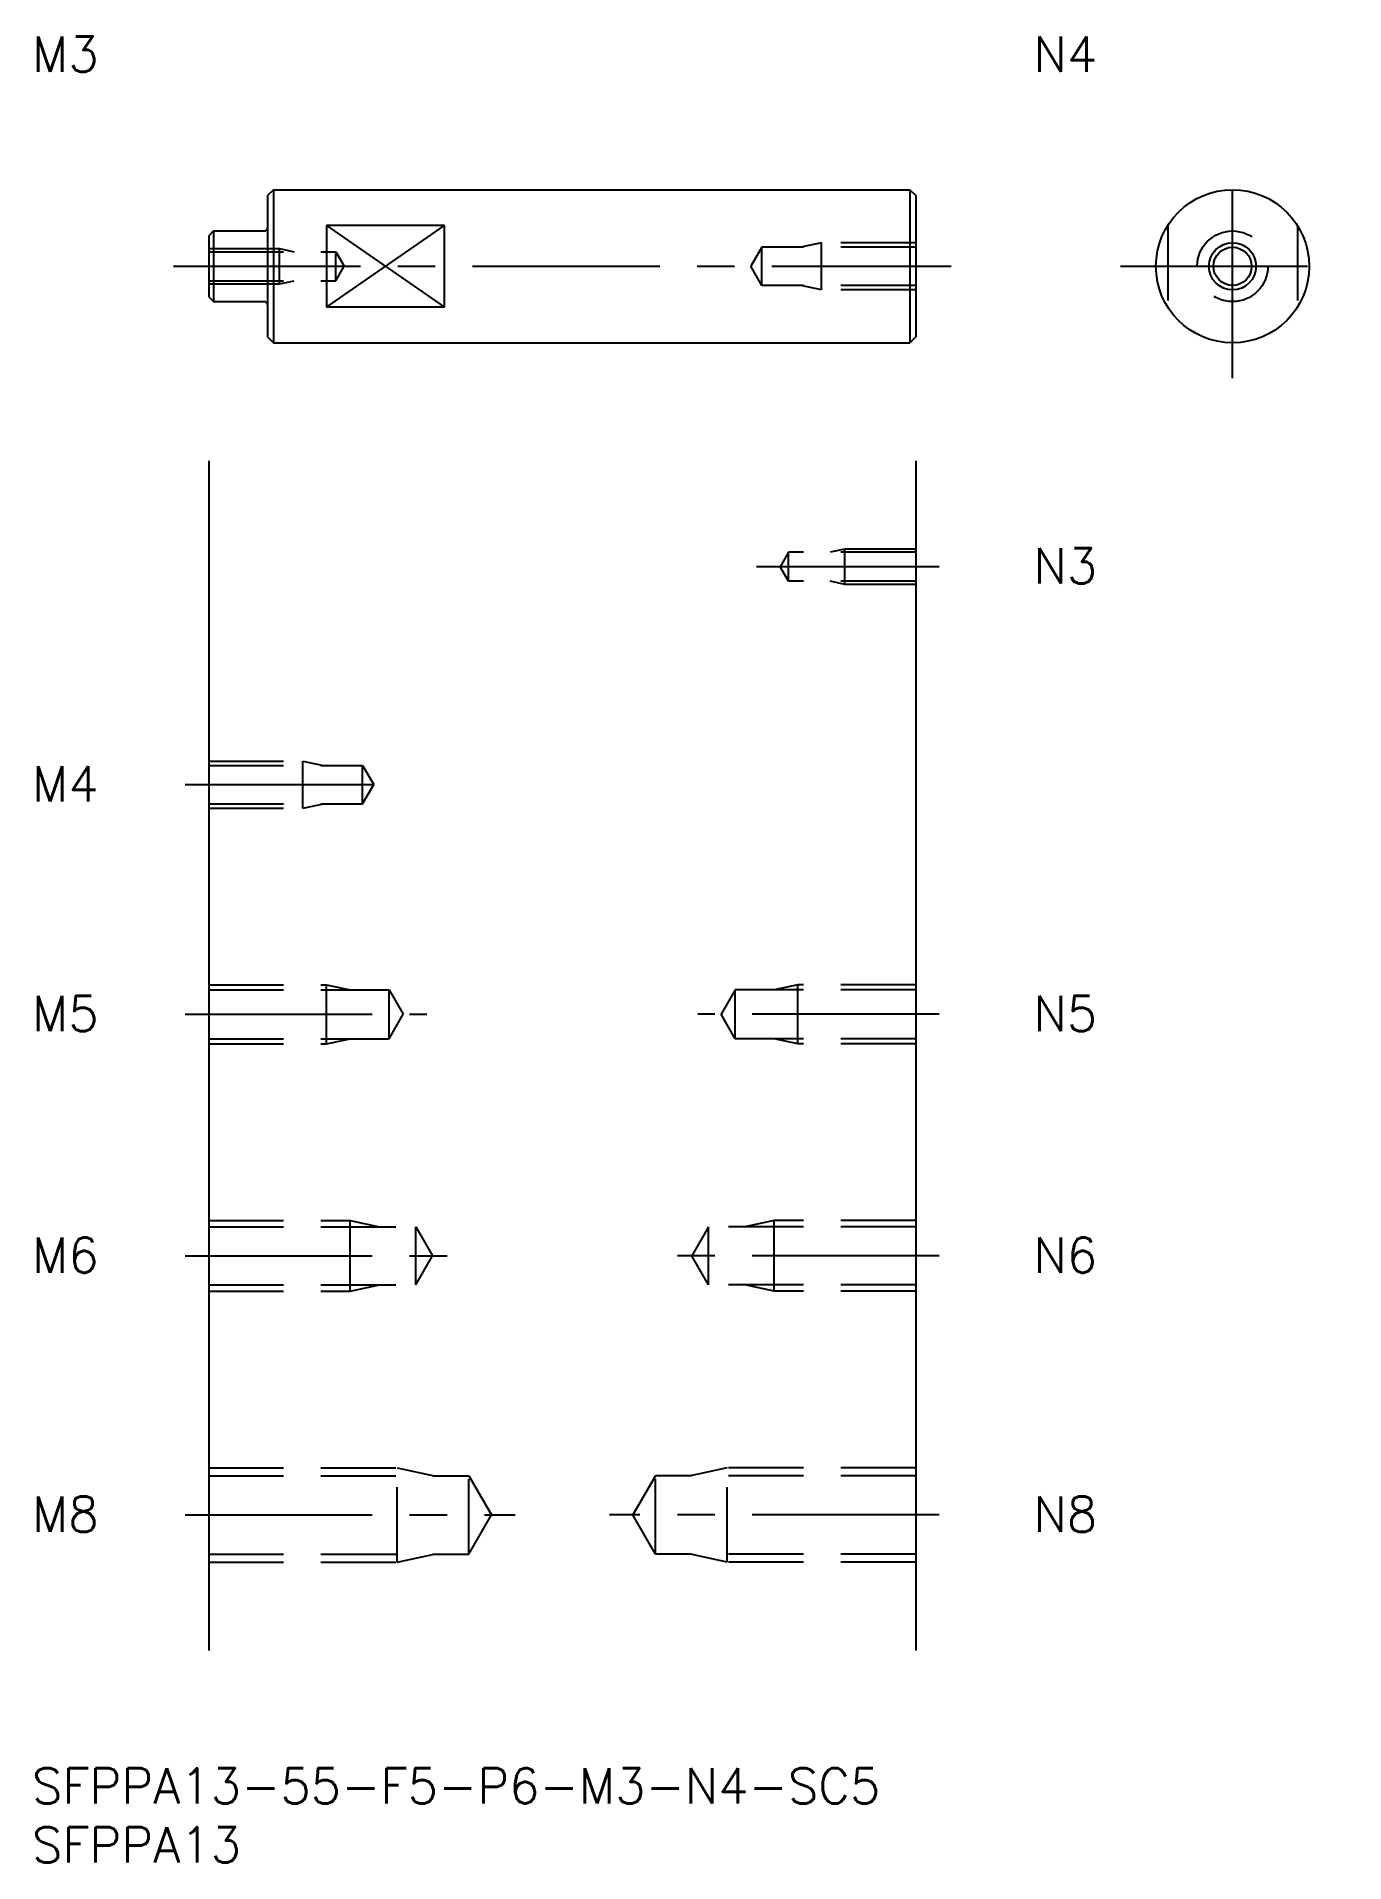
# Model space of a CAD drawing. Extents: x 0 to 111, y -8 to 147.
import ezdxf

# ---------------------------------------------------------------- set-up
doc = ezdxf.new("R2010")
doc.units = 0
doc.header["$LTSCALE"] = 0.5
doc.linetypes.add('CENTER', pattern=[50.8, 31.75, -6.35, 6.35, -6.35])
doc.linetypes.add('DASHED', pattern=[19.05, 12.7, -6.35])
for name, color, linetype in [('MSM_CENTER', 1, 'CENTER'), ('MSM_CONTINUOUS', 7, 'CONTINUOUS'), ('MSM_DASHED', 4, 'DASHED'), ('MSM_NARROW', 5, 'CONTINUOUS'), ('MSM_PART_NUMBER', 7, 'CONTINUOUS')]:
    doc.layers.add(name, color=color, linetype=linetype)
doc.styles.get("Standard").update_dxf_attribs({"font": 'txt.shx', "height": 3, "bigfont": 'bigfont.shx'})

# ---------------------------------------------------------------- blocks, each defined once
blk = doc.blocks.new('*U4')
at = {"layer": 'MSM_PART_NUMBER'}
blk.add_text('SFPPA13-55-F5-P6-M3-N4-SC5', height=3, dxfattribs=at).set_placement((0, -3))
blk = doc.blocks.new('*U5')
at = {"layer": 'MSM_PART_NUMBER'}
blk.add_text('SFPPA13', height=3, dxfattribs=at).set_placement((0, -8))
blk = doc.blocks.new('*U6')
at = {"layer": 'MSM_PART_NUMBER'}
blk.add_text('M8', height=3, dxfattribs=at).set_placement((0, 20.06))
blk = doc.blocks.new('*U7')
at = {"layer": 'MSM_PART_NUMBER'}
blk.add_text('M6', height=3, dxfattribs=at).set_placement((0, 42.06))
blk = doc.blocks.new('*U8')
at = {"layer": 'MSM_PART_NUMBER'}
blk.add_text('M5', height=3, dxfattribs=at).set_placement((0, 62.56))
blk = doc.blocks.new('*U9')
at = {"layer": 'MSM_PART_NUMBER'}
blk.add_text('M4', height=3, dxfattribs=at).set_placement((0, 82.06))
blk = doc.blocks.new('*U10')
at = {"layer": 'MSM_PART_NUMBER'}
blk.add_text('M3', height=3, dxfattribs=at).set_placement((0, 144.01))
blk = doc.blocks.new('*U11')
at = {"layer": 'MSM_PART_NUMBER'}
blk.add_text('N8', height=3, dxfattribs=at).set_placement((85, 20.06))
blk = doc.blocks.new('*U12')
at = {"layer": 'MSM_PART_NUMBER'}
blk.add_text('N6', height=3, dxfattribs=at).set_placement((85, 42.06))
blk = doc.blocks.new('*U13')
at = {"layer": 'MSM_PART_NUMBER'}
blk.add_text('N5', height=3, dxfattribs=at).set_placement((85, 62.56))
blk = doc.blocks.new('*U14')
at = {"layer": 'MSM_PART_NUMBER'}
blk.add_text('N3', height=3, dxfattribs=at).set_placement((85, 100.56))
blk = doc.blocks.new('*U15')
at = {"layer": 'MSM_PART_NUMBER'}
blk.add_text('N4', height=3, rotation=360, dxfattribs=at).set_placement((85, 144.01))

msp = doc.modelspace()

# ---------------------------------------------------------------- linework, layer by layer
at = {"layer": 'MSM_CENTER'}
for p, q in [((101.89, 118), (101.89, 137)), ((12, 127.5), (78, 127.5)), ((92.39, 127.5), (111.39, 127.5)), ((77, 102), (61.5, 102)), ((13, 83.5), (31, 83.5)), ((13, 64), (33.5, 64)), ((77, 64), (56.5, 64)), ((13, 43.5), (36, 43.5)), ((77, 43.5), (54, 43.5)), ((13, 21.5), (41, 21.5)), ((77, 21.5), (49, 21.5))]:
    msp.add_line(p, q, dxfattribs=at)
at = {"layer": 'MSM_CONTINUOUS'}
for p, q in [((20.5, 134), (20, 133.5)), ((20, 133.5), (20, 121.5)), ((20.5, 134), (74.5, 134)), ((20.5, 134), (20.5, 121)), ((74.5, 134), (74.5, 121)), ((74.5, 134), (75, 133.5)), ((75, 133.5), (75, 121.5)), ((15.4, 130.5), (15, 130.1)), ((15.4, 130.5), (15.4, 124.5)), ((15.4, 130.5), (19.7, 130.5)), ((35, 130.96), (25, 130.96)), ((25, 130.96), (25, 124.04)), ((35, 124.04), (35, 130.96)), ((15, 130.1), (15, 124.9)), ((15, 124.9), (15.4, 124.5)), ((15.4, 124.5), (19.7, 124.5)), ((35, 124.04), (25, 124.04)), ((20, 121.5), (20.5, 121)), ((20.5, 121), (74.5, 121)), ((75, 121.5), (74.5, 121)), ((15, 111), (15, 10)), ((75, 111), (75, 10))]:
    msp.add_line(p, q, dxfattribs=at)
for radius in [6.5, 1.62]:
    msp.add_circle((101.89, 127.5), radius, dxfattribs=at)
for centre, start, end in [((19.7, 130.8), 270, 0), ((19.7, 124.2), 0, 90)]:
    msp.add_arc(centre, 0.3, start, end, dxfattribs=at)
at = {"layer": 'MSM_DASHED'}
for p, q in [((96.39, 130.96), (96.39, 124.04)), ((107.39, 130.96), (107.39, 124.04)), ((15, 129), (21, 129)), ((15, 128.73), (25.79, 128.73)), ((21, 129), (22.25, 128.73)), ((21, 126), (21, 129)), ((25.79, 126.27), (25.79, 128.73)), ((25.79, 128.73), (26.5, 127.5)), ((61.94, 129.12), (61, 127.5)), ((75, 129.12), (61.94, 129.12)), ((61.94, 125.88), (61.94, 129.12)), ((67, 129.5), (65.25, 129.12)), ((75, 129.5), (67, 129.5)), ((67, 125.5), (67, 129.5)), ((25.79, 126.27), (26.5, 127.5)), ((61.94, 125.88), (61, 127.5)), ((15, 126.27), (25.79, 126.27)), ((15, 126), (21, 126)), ((21, 126), (22.25, 126.27)), ((75, 125.88), (61.94, 125.88)), ((67, 125.5), (65.25, 125.88)), ((75, 125.5), (67, 125.5)), ((64.21, 103.23), (63.5, 102)), ((75, 103.23), (64.21, 103.23)), ((64.21, 100.77), (64.21, 103.23)), ((69, 103.5), (67.75, 103.23)), ((75, 103.5), (69, 103.5)), ((69, 100.5), (69, 103.5)), ((64.21, 100.77), (63.5, 102)), ((75, 100.77), (64.21, 100.77)), ((69, 100.5), (67.75, 100.77)), ((75, 100.5), (69, 100.5)), ((15, 85.5), (23, 85.5)), ((23, 81.5), (23, 85.5)), ((23, 85.5), (24.75, 85.12)), ((15, 85.12), (28.06, 85.12)), ((28.06, 81.88), (28.06, 85.12)), ((28.06, 85.12), (29, 83.5)), ((28.06, 81.88), (29, 83.5)), ((15, 81.88), (28.06, 81.88)), ((15, 81.5), (23, 81.5)), ((23, 81.5), (24.75, 81.88)), ((15, 66.5), (25, 66.5)), ((15, 66.07), (30.31, 66.07)), ((25, 61.5), (25, 66.5)), ((25, 66.5), (27, 66.07)), ((30.31, 61.93), (30.31, 66.07)), ((30.31, 66.07), (31.5, 64)), ((59.69, 66.07), (58.5, 64)), ((75, 66.07), (59.69, 66.07)), ((59.69, 61.93), (59.69, 66.07)), ((65, 66.5), (63, 66.07)), ((75, 66.5), (65, 66.5)), ((65, 61.5), (65, 66.5)), ((30.31, 61.93), (31.5, 64)), ((59.69, 61.93), (58.5, 64)), ((15, 61.93), (30.31, 61.93)), ((15, 61.5), (25, 61.5)), ((25, 61.5), (27, 61.93)), ((75, 61.93), (59.69, 61.93)), ((65, 61.5), (63, 61.93)), ((75, 61.5), (65, 61.5)), ((15, 46.5), (27, 46.5)), ((15, 45.96), (32.58, 45.96)), ((27, 40.5), (27, 46.5)), ((27, 46.5), (29.5, 45.96)), ((32.58, 41.04), (32.58, 45.96)), ((32.58, 45.96), (34, 43.5)), ((57.42, 45.96), (56, 43.5)), ((75, 45.96), (57.42, 45.96)), ((57.42, 41.04), (57.42, 45.96)), ((63, 46.5), (60.5, 45.96)), ((75, 46.5), (63, 46.5)), ((63, 40.5), (63, 46.5)), ((32.58, 41.04), (34, 43.5)), ((57.42, 41.04), (56, 43.5)), ((15, 41.04), (32.58, 41.04)), ((15, 40.5), (27, 40.5)), ((27, 40.5), (29.5, 41.04)), ((75, 41.04), (57.42, 41.04)), ((63, 40.5), (60.5, 41.04)), ((75, 40.5), (63, 40.5)), ((15, 25.5), (31, 25.5)), ((15, 24.82), (37.08, 24.82)), ((31, 17.5), (31, 25.5)), ((31, 25.5), (34.12, 24.82)), ((37.08, 18.18), (37.08, 24.82)), ((37.08, 24.82), (39, 21.5)), ((52.92, 24.82), (51, 21.5)), ((52.92, 18.18), (52.92, 24.82)), ((75, 24.82), (52.92, 24.82)), ((59, 25.5), (55.88, 24.82)), ((59, 17.5), (59, 25.5)), ((75, 25.5), (59, 25.5)), ((37.08, 18.18), (39, 21.5)), ((52.92, 18.18), (51, 21.5)), ((15, 18.18), (37.08, 18.18)), ((15, 17.5), (31, 17.5)), ((31, 17.5), (34.12, 18.18)), ((75, 18.18), (52.92, 18.18)), ((59, 17.5), (55.88, 18.18)), ((75, 17.5), (59, 17.5))]:
    msp.add_line(p, q, dxfattribs=at)
msp.add_circle((101.89, 127.5), 3, dxfattribs=at)
at = {"layer": 'MSM_NARROW'}
for p, q in [((25, 124.04), (35, 130.96)), ((25, 130.96), (35, 124.04))]:
    msp.add_line(p, q, dxfattribs=at)
msp.add_circle((101.89, 127.5), 2, dxfattribs=at)

# ---------------------------------------------------------------- block references
at = {"layer": 'MSM_CONTINUOUS'}
for name in ['*U10', '*U15', '*U14', '*U9', '*U8', '*U13', '*U7', '*U12', '*U6', '*U11', '*U4', '*U5']:
    msp.add_blockref(name, (0, 0), dxfattribs=at)

doc.saveas('drawing.dxf')
